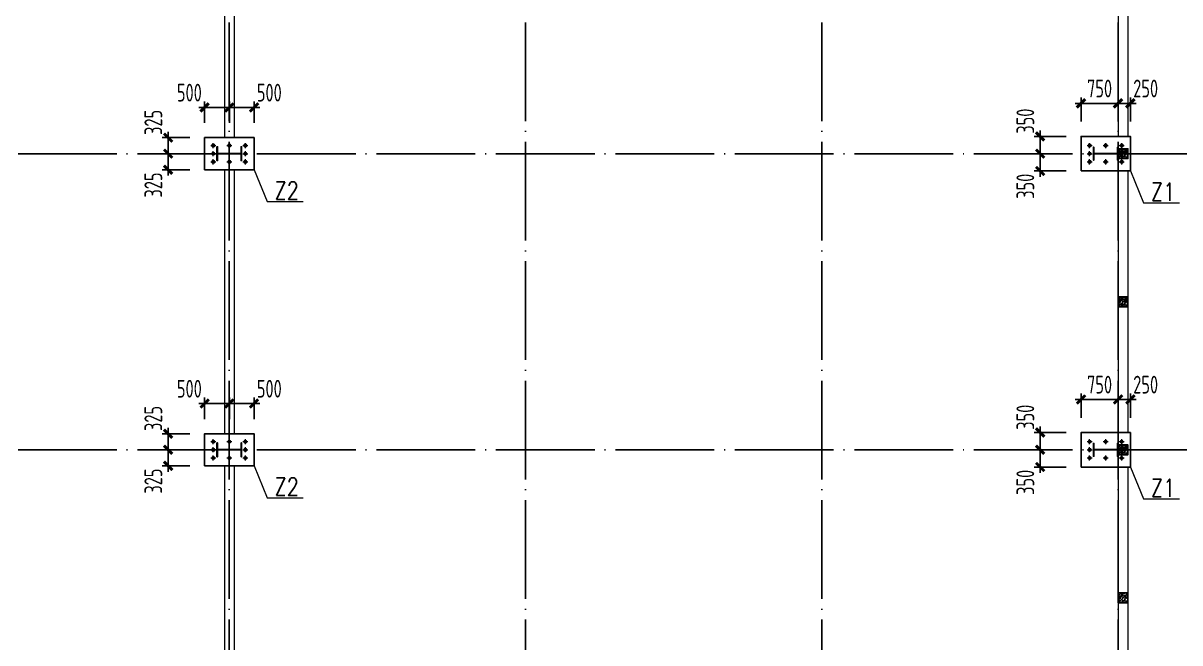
# Model space of a CAD drawing. Extents: x -1389621 to 57380, y -92505 to 283644.
# Drawn here: x -432118 to -408690, y 133154 to 145712 of the extents above; entities that cross this region are included whole.
import ezdxf
from ezdxf.enums import TextEntityAlignment as Align

# ---------------------------------------------------------------- set-up
doc = ezdxf.new("R2010")
doc.units = 0
doc.header["$LTSCALE"] = 100
doc.header["$MEASUREMENT"] = 0
doc.linetypes.add('CENTERX2', pattern=[101.6, 63.5, -12.7, 12.7, -12.7])
doc.linetypes.add('DOTE', pattern=[2.42, 2, -0.2, 0.02, -0.2])
doc.layers.get('0').update_dxf_attribs({"linetype": 'CONTINUOUS'})
doc.layers.get('Defpoints').update_dxf_attribs({"linetype": 'CONTINUOUS'})
for name, color, linetype in [('11000', 4, 'CONTINUOUS'), ('708', 2, 'CONTINUOUS'), ('DIM', 3, 'CONTINUOUS'), ('DOTE', 1, 'DOTE'), ('PUB_DIM', 3, 'CONTINUOUS'), ('基础', 41, 'CONTINUOUS'), ('柱子', 3, 'CONTINUOUS'), ('短柱', 2, 'CONTINUOUS')]:
    doc.layers.add(name, color=color, linetype=linetype)
for name, color, linetype, lineweight in [('HATCH', 254, 'CONTINUOUS', 0), ('PUB_TEXT', 7, 'CONTINUOUS', 15), ('轴线', 1, 'CENTERX2', 13)]:
    doc.layers.add(name, color=color, linetype=linetype, lineweight=lineweight)
doc.styles.add('hztxt', font='txt', dxfattribs={"width": 0.7, "height": 10, "bigfont": 'hztxt.shx'})
doc.styles.add('TSSD_Dimension', font='tssdeng.shx', dxfattribs={"width": 0.7, "bigfont": 'hztxt.shx'})
doc.dimstyles.new('TSSD_100_100', dxfattribs={"dimtxt": 300, "dimasz": 100, "dimexe": 100, "dimexo": 250, "dimgap": 100, "dimtad": 1, "dimdec": 0, "dimzin": 0, "dimdsep": 46, "dimtxsty": 'TSSD_Dimension', "dimblk": 'ARCHTICK', "dimblk1": 'ARCHTICK', "dimblk2": 'ARCHTICK', "dimcen": 0, "dimdle": 100, "dimclrt": 7, "dimadec": 0, "dimazin": 0, "dimtfac": 1, "dimtdec": 0, "dimtix": 1, "dimtmove": 2, "dimatfit": 3, "dimfxl": 0, "dimtolj": 1, "dimtzin": 0, "dimarcsym": 0})

# ---------------------------------------------------------------- blocks, each defined once
blk = doc.blocks.new('A$C79C65598')
at = {"layer": 'HATCH'}
h = blk.add_hatch(dxfattribs=at)
h.set_pattern_fill('ARMORED', color=256, scale=10, style=0)
h.set_pattern_definition([(50, (662996.94, 99026.137), (71.726018, -6.2752135), [7.5, -82.5]), (355, (662996.94, 99026.14), (-13.875133, 75.219213), [6, -66]), (100.4514, (663002.915, 99025.614), (57.850938, 68.943954), [6.374019, -70.114211]), (46.1842, (662996.94, 99046.14), (106.724105, -16.551901), [11.25, -123.75]), (96.6356, (663005.83, 99044.76), (93.46627, 97.411787), [9.561029, -105.1713]), (351.1842, (662996.94, 99046.14), (93.466195, 97.41186), [9, -99]), (21, (663006.94, 99041.137), (59.690705, -40.261889), [7.5, -82.5]), (326, (663006.94, 99041.14), (24.331533, 72.5150045), [6, -66]), (71.4514, (663011.91, 99037.78), (84.022263, 32.25305), [6.374019, -70.114211]), (37.5, (662996.938, 99026.137), (1.2159855, 33.2893854), [0, -65.2, 0, -67, 0, -66.25]), (7.5, (662996.938, 99026.137), (26.3069537, 39.4411712), [0, -38.2, 0, -63.7, 0, -25.25]), (327.5, (662974.638, 99026.137), (53.3822436, -2.2554872), [0, -25, 0, -78, 0, -103.5]), (317.5, (662964.64, 99026.137), (58.318617, 10.0104982), [0, -32.5, 0, -51.8, 0, -73.5]), (45, (662996.94, 99026.137), (-35.355339, 35.355339), [])])
h.paths.add_polyline_path([(35800, 66100), (36000, 66100), (36000, 66300), (35800, 66300)])
h = blk.add_hatch(dxfattribs=at)
h.set_pattern_fill('ARMORED', color=256, scale=10, style=0)
h.set_pattern_definition([(50, (662996.94, 96026.137), (71.726018, -6.2752135), [7.5, -82.5]), (355, (662996.94, 96026.14), (-13.875133, 75.219213), [6, -66]), (100.4514, (663002.915, 96025.614), (57.850938, 68.943954), [6.374019, -70.114211]), (46.1842, (662996.94, 96046.14), (106.724105, -16.551901), [11.25, -123.75]), (96.6356, (663005.83, 96044.76), (93.46627, 97.411787), [9.561029, -105.1713]), (351.1842, (662996.94, 96046.14), (93.466195, 97.41186), [9, -99]), (21, (663006.94, 96041.137), (59.690705, -40.261889), [7.5, -82.5]), (326, (663006.94, 96041.14), (24.331533, 72.5150045), [6, -66]), (71.4514, (663011.91, 96037.78), (84.022263, 32.25305), [6.374019, -70.114211]), (37.5, (662996.938, 96026.137), (1.2159855, 33.2893854), [0, -65.2, 0, -67, 0, -66.25]), (7.5, (662996.938, 96026.137), (26.3069537, 39.4411712), [0, -38.2, 0, -63.7, 0, -25.25]), (327.5, (662974.638, 96026.137), (53.3822436, -2.2554872), [0, -25, 0, -78, 0, -103.5]), (317.5, (662964.64, 96026.137), (58.318617, 10.0104982), [0, -32.5, 0, -51.8, 0, -73.5]), (45, (662996.94, 96026.137), (-35.355339, 35.355339), [])])
h.paths.add_polyline_path([(35800, 63100), (36000, 63100), (36000, 63300), (35800, 63300)])
h = blk.add_hatch(dxfattribs=at)
h.set_pattern_fill('ARMORED', color=256, scale=10, style=0)
h.set_pattern_definition([(50, (662996.94, 93026.137), (71.726018, -6.2752135), [7.5, -82.5]), (355, (662996.94, 93026.14), (-13.875133, 75.219213), [6, -66]), (100.4514, (663002.915, 93025.614), (57.850938, 68.943954), [6.374019, -70.114211]), (46.1842, (662996.94, 93046.14), (106.724105, -16.551901), [11.25, -123.75]), (96.6356, (663005.83, 93044.76), (93.46627, 97.411787), [9.561029, -105.1713]), (351.1842, (662996.94, 93046.14), (93.466195, 97.41186), [9, -99]), (21, (663006.94, 93041.137), (59.690705, -40.261889), [7.5, -82.5]), (326, (663006.94, 93041.14), (24.331533, 72.5150045), [6, -66]), (71.4514, (663011.91, 93037.78), (84.022263, 32.25305), [6.374019, -70.114211]), (37.5, (662996.938, 93026.137), (1.2159855, 33.2893854), [0, -65.2, 0, -67, 0, -66.25]), (7.5, (662996.938, 93026.137), (26.3069537, 39.4411712), [0, -38.2, 0, -63.7, 0, -25.25]), (327.5, (662974.638, 93026.137), (53.3822436, -2.2554872), [0, -25, 0, -78, 0, -103.5]), (317.5, (662964.64, 93026.137), (58.318617, 10.0104982), [0, -32.5, 0, -51.8, 0, -73.5]), (45, (662996.94, 93026.137), (-35.355339, 35.355339), [])])
h.paths.add_polyline_path([(35800, 60100), (36000, 60100), (36000, 60300), (35800, 60300)])
h = blk.add_hatch(dxfattribs=at)
h.set_pattern_fill('ARMORED', color=256, scale=10, style=0)
h.set_pattern_definition([(50, (662996.94, 90026.137), (71.726018, -6.2752135), [7.5, -82.5]), (355, (662996.94, 90026.14), (-13.875133, 75.219213), [6, -66]), (100.4514, (663002.915, 90025.614), (57.850938, 68.943954), [6.374019, -70.114211]), (46.1842, (662996.94, 90046.14), (106.724105, -16.551901), [11.25, -123.75]), (96.6356, (663005.83, 90044.76), (93.46627, 97.411787), [9.561029, -105.1713]), (351.1842, (662996.94, 90046.14), (93.466195, 97.41186), [9, -99]), (21, (663006.94, 90041.137), (59.690705, -40.261889), [7.5, -82.5]), (326, (663006.94, 90041.14), (24.331533, 72.5150045), [6, -66]), (71.4514, (663011.91, 90037.78), (84.022263, 32.25305), [6.374019, -70.114211]), (37.5, (662996.938, 90026.137), (1.2159855, 33.2893854), [0, -65.2, 0, -67, 0, -66.25]), (7.5, (662996.938, 90026.137), (26.3069537, 39.4411712), [0, -38.2, 0, -63.7, 0, -25.25]), (327.5, (662974.638, 90026.137), (53.3822436, -2.2554872), [0, -25, 0, -78, 0, -103.5]), (317.5, (662964.64, 90026.137), (58.318617, 10.0104982), [0, -32.5, 0, -51.8, 0, -73.5]), (45, (662996.94, 90026.137), (-35.355339, 35.355339), [])])
h.paths.add_polyline_path([(35800, 57100), (36000, 57100), (36000, 57300), (35800, 57300)])
at = {"layer": '708'}
for points in [[(35800, 66100), (36000, 66100), (36000, 66300), (35800, 66300)], [(35800, 63100), (36000, 63100), (36000, 63300), (35800, 63300)], [(35800, 60100), (36000, 60100), (36000, 60300), (35800, 60300)], [(35800, 57100), (36000, 57100), (36000, 57300), (35800, 57300)]]:
    blk.add_lwpolyline(points, close=True, dxfattribs=at)
blk = doc.blocks.new('_ArchTick')
at = {"color": 0, "linetype": 'ByBlock'}
blk.add_lwpolyline([(-0.71, -0.71, 0.5, 0.5, 0), (0.71, 0.71, 0.5, 0.5, 0)], format="xyseb", dxfattribs=at)
blk = doc.blocks.new('*D1946')
at = {"layer": 'Defpoints', "color": 0, "ltscale": 100}
for p in [(-410692, 137417), (-411520, 137067), (-410692, 137067)]:
    blk.add_point(p, dxfattribs=at)
at = {"layer": 'DIM', "color": 0, "lineweight": -2, "ltscale": 100}
for p, q in [((-411520, 137537), (-411520, 136947)), ((-410992, 137417), (-411640, 137417)), ((-410992, 137067), (-411640, 137067))]:
    blk.add_line(p, q, dxfattribs=at)
at = {"layer": 'DIM', "color": 0, "lineweight": -2, "ltscale": 100, "xscale": 120, "yscale": 120, "zscale": 120}
for p, rotation in [((-411520, 137417), 90), ((-411520, 137067), 270)]:
    blk.add_blockref('_ArchTick', p, dxfattribs=dict(at, rotation=rotation))
at = {"layer": 'DIM', "color": 7, "ltscale": 100, "insert": (-411820, 137726), "char_height": 360, "attachment_point": 5, "rotation": 90, "style": 'TSSD_Dimension'}
blk.add_mtext('\\A1;350', dxfattribs=at)
blk = doc.blocks.new('*D1947')
at = {"layer": 'Defpoints', "color": 0, "ltscale": 100}
for p in [(-409692, 138087), (-409942, 137417), (-409692, 137417)]:
    blk.add_point(p, dxfattribs=at)
at = {"layer": 'DIM', "color": 0, "lineweight": -2, "ltscale": 100}
for p, q in [((-410062, 138087), (-409572, 138087)), ((-409942, 137717), (-409942, 138207)), ((-409692, 137717), (-409692, 138207))]:
    blk.add_line(p, q, dxfattribs=at)
at = {"layer": 'DIM', "color": 0, "lineweight": -2, "ltscale": 100, "xscale": 120, "yscale": 120, "zscale": 120, "rotation": 180}
blk.add_blockref('_ArchTick', (-409942, 138087), dxfattribs=at)
at = {"layer": 'DIM', "color": 0, "lineweight": -2, "ltscale": 100, "xscale": 120, "yscale": 120, "zscale": 120}
blk.add_blockref('_ArchTick', (-409692, 138087), dxfattribs=at)
at = {"layer": 'DIM', "color": 7, "ltscale": 100, "insert": (-409383, 138387), "char_height": 360, "attachment_point": 5, "style": 'TSSD_Dimension'}
blk.add_mtext('\\A1;250', dxfattribs=at)
blk = doc.blocks.new('*D1948')
at = {"layer": 'Defpoints', "color": 0, "ltscale": 100}
for p in [(-409942, 138087), (-410692, 137417), (-409942, 137417)]:
    blk.add_point(p, dxfattribs=at)
at = {"layer": 'DIM', "color": 0, "lineweight": -2, "ltscale": 100}
for p, q in [((-410692, 138087), (-410812, 138087)), ((-410692, 137717), (-410692, 138207)), ((-410692, 138087), (-409942, 138087)), ((-409942, 137717), (-409942, 138207)), ((-409942, 138087), (-409822, 138087))]:
    blk.add_line(p, q, dxfattribs=at)
at = {"layer": 'DIM', "color": 0, "lineweight": -2, "ltscale": 100, "xscale": 120, "yscale": 120, "zscale": 120}
blk.add_blockref('_ArchTick', (-410692, 138087), dxfattribs=at)
at = {"layer": 'DIM', "color": 0, "lineweight": -2, "ltscale": 100, "xscale": 120, "yscale": 120, "zscale": 120, "rotation": 180}
blk.add_blockref('_ArchTick', (-409942, 138087), dxfattribs=at)
at = {"layer": 'DIM', "color": 7, "ltscale": 100, "insert": (-410317, 138387), "char_height": 360, "attachment_point": 5, "style": 'TSSD_Dimension'}
blk.add_mtext('\\A1;750', dxfattribs=at)
blk = doc.blocks.new('*D1949')
at = {"layer": 'Defpoints', "color": 0, "ltscale": 100}
for p in [(-410692, 137067), (-411520, 136717), (-410692, 136717)]:
    blk.add_point(p, dxfattribs=at)
at = {"layer": 'DIM', "color": 0, "lineweight": -2, "ltscale": 100}
for p, q in [((-410992, 137067), (-411640, 137067)), ((-411520, 137187), (-411520, 136597)), ((-410992, 136717), (-411640, 136717))]:
    blk.add_line(p, q, dxfattribs=at)
at = {"layer": 'DIM', "color": 0, "lineweight": -2, "ltscale": 100, "xscale": 120, "yscale": 120, "zscale": 120}
for p, rotation in [((-411520, 137067), 90), ((-411520, 136717), 270)]:
    blk.add_blockref('_ArchTick', p, dxfattribs=dict(at, rotation=rotation))
at = {"layer": 'DIM', "color": 7, "ltscale": 100, "insert": (-411820, 136407), "char_height": 360, "attachment_point": 5, "rotation": 90, "style": 'TSSD_Dimension'}
blk.add_mtext('\\A1;350', dxfattribs=at)
blk = doc.blocks.new('*D1950')
at = {"layer": 'Defpoints', "color": 0, "ltscale": 100}
for p in [(-410692, 143417), (-411520, 143067), (-410692, 143067)]:
    blk.add_point(p, dxfattribs=at)
at = {"layer": 'DIM', "color": 0, "lineweight": -2, "ltscale": 100}
for p, q in [((-410992, 143417), (-411640, 143417)), ((-411520, 143537), (-411520, 142947)), ((-410992, 143067), (-411640, 143067))]:
    blk.add_line(p, q, dxfattribs=at)
at = {"layer": 'DIM', "color": 0, "lineweight": -2, "ltscale": 100, "xscale": 120, "yscale": 120, "zscale": 120}
for p, rotation in [((-411520, 143417), 90), ((-411520, 143067), 270)]:
    blk.add_blockref('_ArchTick', p, dxfattribs=dict(at, rotation=rotation))
at = {"layer": 'DIM', "color": 7, "ltscale": 100, "insert": (-411820, 143726), "char_height": 360, "attachment_point": 5, "rotation": 90, "style": 'TSSD_Dimension'}
blk.add_mtext('\\A1;350', dxfattribs=at)
blk = doc.blocks.new('*D1951')
at = {"layer": 'Defpoints', "color": 0, "ltscale": 100}
for p in [(-409692, 144087), (-409942, 143417), (-409692, 143417)]:
    blk.add_point(p, dxfattribs=at)
at = {"layer": 'DIM', "color": 0, "lineweight": -2, "ltscale": 100}
for p, q in [((-410062, 144087), (-409572, 144087)), ((-409942, 143717), (-409942, 144207)), ((-409692, 143717), (-409692, 144207))]:
    blk.add_line(p, q, dxfattribs=at)
at = {"layer": 'DIM', "color": 0, "lineweight": -2, "ltscale": 100, "xscale": 120, "yscale": 120, "zscale": 120, "rotation": 180}
blk.add_blockref('_ArchTick', (-409942, 144087), dxfattribs=at)
at = {"layer": 'DIM', "color": 0, "lineweight": -2, "ltscale": 100, "xscale": 120, "yscale": 120, "zscale": 120}
blk.add_blockref('_ArchTick', (-409692, 144087), dxfattribs=at)
at = {"layer": 'DIM', "color": 7, "ltscale": 100, "insert": (-409383, 144387), "char_height": 360, "attachment_point": 5, "style": 'TSSD_Dimension'}
blk.add_mtext('\\A1;250', dxfattribs=at)
blk = doc.blocks.new('*D1952')
at = {"layer": 'Defpoints', "color": 0, "ltscale": 100}
for p in [(-409942, 144087), (-410692, 143417), (-409942, 143417)]:
    blk.add_point(p, dxfattribs=at)
at = {"layer": 'DIM', "color": 0, "lineweight": -2, "ltscale": 100}
for p, q in [((-410692, 144087), (-410812, 144087)), ((-410692, 143717), (-410692, 144207)), ((-410692, 144087), (-409942, 144087)), ((-409942, 143717), (-409942, 144207)), ((-409942, 144087), (-409822, 144087))]:
    blk.add_line(p, q, dxfattribs=at)
at = {"layer": 'DIM', "color": 0, "lineweight": -2, "ltscale": 100, "xscale": 120, "yscale": 120, "zscale": 120}
blk.add_blockref('_ArchTick', (-410692, 144087), dxfattribs=at)
at = {"layer": 'DIM', "color": 0, "lineweight": -2, "ltscale": 100, "xscale": 120, "yscale": 120, "zscale": 120, "rotation": 180}
blk.add_blockref('_ArchTick', (-409942, 144087), dxfattribs=at)
at = {"layer": 'DIM', "color": 7, "ltscale": 100, "insert": (-410317, 144387), "char_height": 360, "attachment_point": 5, "style": 'TSSD_Dimension'}
blk.add_mtext('\\A1;750', dxfattribs=at)
blk = doc.blocks.new('*D1953')
at = {"layer": 'Defpoints', "color": 0, "ltscale": 100}
for p in [(-410692, 143067), (-411520, 142717), (-410692, 142717)]:
    blk.add_point(p, dxfattribs=at)
at = {"layer": 'DIM', "color": 0, "lineweight": -2, "ltscale": 100}
for p, q in [((-411520, 143187), (-411520, 142597)), ((-410992, 143067), (-411640, 143067)), ((-410992, 142717), (-411640, 142717))]:
    blk.add_line(p, q, dxfattribs=at)
at = {"layer": 'DIM', "color": 0, "lineweight": -2, "ltscale": 100, "xscale": 120, "yscale": 120, "zscale": 120}
for p, rotation in [((-411520, 143067), 90), ((-411520, 142717), 270)]:
    blk.add_blockref('_ArchTick', p, dxfattribs=dict(at, rotation=rotation))
at = {"layer": 'DIM', "color": 7, "ltscale": 100, "insert": (-411820, 142407), "char_height": 360, "attachment_point": 5, "rotation": 90, "style": 'TSSD_Dimension'}
blk.add_mtext('\\A1;350', dxfattribs=at)
blk = doc.blocks.new('*D2002')
at = {"layer": 'Defpoints', "color": 0, "ltscale": 100}
for p in [(-429182, 137392), (-428442, 137392), (-428442, 137067)]:
    blk.add_point(p, dxfattribs=at)
at = {"layer": 'DIM', "color": 0, "lineweight": -2, "ltscale": 100}
for p, q in [((-428742, 137392), (-429302, 137392)), ((-429182, 136947), (-429182, 137512)), ((-428742, 137067), (-429302, 137067))]:
    blk.add_line(p, q, dxfattribs=at)
at = {"layer": 'DIM', "color": 0, "lineweight": -2, "ltscale": 100, "xscale": 120, "yscale": 120, "zscale": 120}
for p, rotation in [((-429182, 137392), 90), ((-429182, 137067), 270)]:
    blk.add_blockref('_ArchTick', p, dxfattribs=dict(at, rotation=rotation))
at = {"layer": 'DIM', "color": 7, "ltscale": 100, "insert": (-429482, 137701), "char_height": 360, "attachment_point": 5, "rotation": 90, "style": 'TSSD_Dimension'}
blk.add_mtext('\\A1;325', dxfattribs=at)
blk = doc.blocks.new('*D2003')
at = {"layer": 'Defpoints', "color": 0, "ltscale": 100}
for p in [(-427942, 138004), (-428442, 137390), (-427942, 137390)]:
    blk.add_point(p, dxfattribs=at)
at = {"layer": 'DIM', "color": 0, "lineweight": -2, "ltscale": 100}
for p, q in [((-428562, 138004), (-427822, 138004)), ((-428442, 137690), (-428442, 138124)), ((-427942, 137690), (-427942, 138124))]:
    blk.add_line(p, q, dxfattribs=at)
at = {"layer": 'DIM', "color": 0, "lineweight": -2, "ltscale": 100, "xscale": 120, "yscale": 120, "zscale": 120, "rotation": 180}
blk.add_blockref('_ArchTick', (-428442, 138004), dxfattribs=at)
at = {"layer": 'DIM', "color": 0, "lineweight": -2, "ltscale": 100, "xscale": 120, "yscale": 120, "zscale": 120}
blk.add_blockref('_ArchTick', (-427942, 138004), dxfattribs=at)
at = {"layer": 'DIM', "color": 7, "ltscale": 100, "insert": (-428752, 138304), "char_height": 360, "attachment_point": 5, "style": 'TSSD_Dimension'}
blk.add_mtext('\\A1;500', dxfattribs=at)
blk = doc.blocks.new('*D2004')
at = {"layer": 'Defpoints', "color": 0, "ltscale": 100}
for p in [(-429182, 137067), (-428442, 137067), (-428442, 136742)]:
    blk.add_point(p, dxfattribs=at)
at = {"layer": 'DIM', "color": 0, "lineweight": -2, "ltscale": 100}
for p, q in [((-428742, 137067), (-429302, 137067)), ((-429182, 136622), (-429182, 137187)), ((-428742, 136742), (-429302, 136742))]:
    blk.add_line(p, q, dxfattribs=at)
at = {"layer": 'DIM', "color": 0, "lineweight": -2, "ltscale": 100, "xscale": 120, "yscale": 120, "zscale": 120}
for p, rotation in [((-429182, 137067), 90), ((-429182, 136742), 270)]:
    blk.add_blockref('_ArchTick', p, dxfattribs=dict(at, rotation=rotation))
at = {"layer": 'DIM', "color": 7, "ltscale": 100, "insert": (-429482, 136432), "char_height": 360, "attachment_point": 5, "rotation": 90, "style": 'TSSD_Dimension'}
blk.add_mtext('\\A1;325', dxfattribs=at)
blk = doc.blocks.new('*D2005')
at = {"layer": 'Defpoints', "color": 0, "ltscale": 100}
for p in [(-427442, 138004), (-427942, 137390), (-427442, 137390)]:
    blk.add_point(p, dxfattribs=at)
at = {"layer": 'DIM', "color": 0, "lineweight": -2, "ltscale": 100}
for p, q in [((-428062, 138004), (-427322, 138004)), ((-427942, 137690), (-427942, 138124)), ((-427442, 137690), (-427442, 138124))]:
    blk.add_line(p, q, dxfattribs=at)
at = {"layer": 'DIM', "color": 0, "lineweight": -2, "ltscale": 100, "xscale": 120, "yscale": 120, "zscale": 120, "rotation": 180}
blk.add_blockref('_ArchTick', (-427942, 138004), dxfattribs=at)
at = {"layer": 'DIM', "color": 0, "lineweight": -2, "ltscale": 100, "xscale": 120, "yscale": 120, "zscale": 120}
blk.add_blockref('_ArchTick', (-427442, 138004), dxfattribs=at)
at = {"layer": 'DIM', "color": 7, "ltscale": 100, "insert": (-427133, 138304), "char_height": 360, "attachment_point": 5, "style": 'TSSD_Dimension'}
blk.add_mtext('\\A1;500', dxfattribs=at)
blk = doc.blocks.new('*D2006')
at = {"layer": 'Defpoints', "color": 0, "ltscale": 100}
for p in [(-429182, 143392), (-428442, 143392), (-428442, 143067)]:
    blk.add_point(p, dxfattribs=at)
at = {"layer": 'DIM', "color": 0, "lineweight": -2, "ltscale": 100}
for p, q in [((-428742, 143392), (-429302, 143392)), ((-429182, 142947), (-429182, 143512)), ((-428742, 143067), (-429302, 143067))]:
    blk.add_line(p, q, dxfattribs=at)
at = {"layer": 'DIM', "color": 0, "lineweight": -2, "ltscale": 100, "xscale": 120, "yscale": 120, "zscale": 120}
for p, rotation in [((-429182, 143392), 90), ((-429182, 143067), 270)]:
    blk.add_blockref('_ArchTick', p, dxfattribs=dict(at, rotation=rotation))
at = {"layer": 'DIM', "color": 7, "ltscale": 100, "insert": (-429482, 143701), "char_height": 360, "attachment_point": 5, "rotation": 90, "style": 'TSSD_Dimension'}
blk.add_mtext('\\A1;325', dxfattribs=at)
blk = doc.blocks.new('*D2007')
at = {"layer": 'Defpoints', "color": 0, "ltscale": 100}
for p in [(-427942, 144004), (-428442, 143390), (-427942, 143390)]:
    blk.add_point(p, dxfattribs=at)
at = {"layer": 'DIM', "color": 0, "lineweight": -2, "ltscale": 100}
for p, q in [((-428442, 143690), (-428442, 144124)), ((-427942, 143690), (-427942, 144124)), ((-428562, 144004), (-427822, 144004))]:
    blk.add_line(p, q, dxfattribs=at)
at = {"layer": 'DIM', "color": 0, "lineweight": -2, "ltscale": 100, "xscale": 120, "yscale": 120, "zscale": 120, "rotation": 180}
blk.add_blockref('_ArchTick', (-428442, 144004), dxfattribs=at)
at = {"layer": 'DIM', "color": 0, "lineweight": -2, "ltscale": 100, "xscale": 120, "yscale": 120, "zscale": 120}
blk.add_blockref('_ArchTick', (-427942, 144004), dxfattribs=at)
at = {"layer": 'DIM', "color": 7, "ltscale": 100, "insert": (-428752, 144304), "char_height": 360, "attachment_point": 5, "style": 'TSSD_Dimension'}
blk.add_mtext('\\A1;500', dxfattribs=at)
blk = doc.blocks.new('*D2008')
at = {"layer": 'Defpoints', "color": 0, "ltscale": 100}
for p in [(-429182, 143067), (-428442, 143067), (-428442, 142742)]:
    blk.add_point(p, dxfattribs=at)
at = {"layer": 'DIM', "color": 0, "lineweight": -2, "ltscale": 100}
for p, q in [((-429182, 142622), (-429182, 143187)), ((-428742, 143067), (-429302, 143067)), ((-428742, 142742), (-429302, 142742))]:
    blk.add_line(p, q, dxfattribs=at)
at = {"layer": 'DIM', "color": 0, "lineweight": -2, "ltscale": 100, "xscale": 120, "yscale": 120, "zscale": 120}
for p, rotation in [((-429182, 143067), 90), ((-429182, 142742), 270)]:
    blk.add_blockref('_ArchTick', p, dxfattribs=dict(at, rotation=rotation))
at = {"layer": 'DIM', "color": 7, "ltscale": 100, "insert": (-429482, 142432), "char_height": 360, "attachment_point": 5, "rotation": 90, "style": 'TSSD_Dimension'}
blk.add_mtext('\\A1;325', dxfattribs=at)
blk = doc.blocks.new('*D2009')
at = {"layer": 'Defpoints', "color": 0, "ltscale": 100}
for p in [(-427442, 144004), (-427942, 143390), (-427442, 143390)]:
    blk.add_point(p, dxfattribs=at)
at = {"layer": 'DIM', "color": 0, "lineweight": -2, "ltscale": 100}
for p, q in [((-427942, 143690), (-427942, 144124)), ((-427442, 143690), (-427442, 144124)), ((-428062, 144004), (-427322, 144004))]:
    blk.add_line(p, q, dxfattribs=at)
at = {"layer": 'DIM', "color": 0, "lineweight": -2, "ltscale": 100, "xscale": 120, "yscale": 120, "zscale": 120, "rotation": 180}
blk.add_blockref('_ArchTick', (-427942, 144004), dxfattribs=at)
at = {"layer": 'DIM', "color": 0, "lineweight": -2, "ltscale": 100, "xscale": 120, "yscale": 120, "zscale": 120}
blk.add_blockref('_ArchTick', (-427442, 144004), dxfattribs=at)
at = {"layer": 'DIM', "color": 7, "ltscale": 100, "insert": (-427133, 144304), "char_height": 360, "attachment_point": 5, "style": 'TSSD_Dimension'}
blk.add_mtext('\\A1;500', dxfattribs=at)

msp = doc.modelspace()

# ---------------------------------------------------------------- hatches: boundary and pattern name
h = msp.add_hatch(color=256)
edge = h.paths.add_edge_path()
edge.add_arc((-428267.342, 143231.574), 26, 0, 360)
h = msp.add_hatch(color=256)
edge = h.paths.add_edge_path()
edge.add_arc((-427942.342, 143231.574), 26, 0, 360)
h = msp.add_hatch(color=256)
edge = h.paths.add_edge_path()
edge.add_arc((-427617.342, 143231.574), 26, 0, 360)
h = msp.add_hatch(color=256)
edge = h.paths.add_edge_path()
edge.add_arc((-410517.342, 143231.574), 26, 0, 360)
h = msp.add_hatch(color=256)
edge = h.paths.add_edge_path()
edge.add_arc((-410192.342, 143231.574), 26, 0, 360)
h = msp.add_hatch(color=256)
edge = h.paths.add_edge_path()
edge.add_arc((-409867.342, 143231.574), 26, 0, 360)
h = msp.add_hatch(color=256)
edge = h.paths.add_edge_path()
edge.add_arc((-428267.342, 143066.574), 26, 0, 360)
h = msp.add_hatch(color=256)
edge = h.paths.add_edge_path()
edge.add_arc((-428267.342, 142901.574), 26, 0, 360)
h = msp.add_hatch(color=256)
edge = h.paths.add_edge_path()
edge.add_arc((-427942.342, 142901.574), 26, 0, 360)
h = msp.add_hatch(color=256)
edge = h.paths.add_edge_path()
edge.add_arc((-427617.342, 143066.574), 26, 0, 360)
h = msp.add_hatch(color=256)
edge = h.paths.add_edge_path()
edge.add_arc((-427617.342, 142901.574), 26, 0, 360)
h = msp.add_hatch(color=256)
edge = h.paths.add_edge_path()
edge.add_arc((-410517.342, 143066.574), 26, 0, 360)
h = msp.add_hatch(color=256)
edge = h.paths.add_edge_path()
edge.add_arc((-410517.342, 142901.574), 26, 0, 360)
h = msp.add_hatch(color=256)
edge = h.paths.add_edge_path()
edge.add_arc((-410192.342, 142901.574), 26, 0, 360)
h = msp.add_hatch(color=256)
edge = h.paths.add_edge_path()
edge.add_arc((-409867.342, 143066.574), 26, 0, 360)
h = msp.add_hatch(color=256)
edge = h.paths.add_edge_path()
edge.add_arc((-409867.342, 142901.574), 26, 0, 360)
h = msp.add_hatch(color=256)
edge = h.paths.add_edge_path()
edge.add_arc((-428267.342, 137231.574), 26, 0, 360)
h = msp.add_hatch(color=256)
edge = h.paths.add_edge_path()
edge.add_arc((-428267.342, 137066.574), 26, 0, 360)
h = msp.add_hatch(color=256)
edge = h.paths.add_edge_path()
edge.add_arc((-427942.342, 137231.574), 26, 0, 360)
h = msp.add_hatch(color=256)
edge = h.paths.add_edge_path()
edge.add_arc((-427617.342, 137231.574), 26, 0, 360)
h = msp.add_hatch(color=256)
edge = h.paths.add_edge_path()
edge.add_arc((-427617.342, 137066.574), 26, 0, 360)
h = msp.add_hatch(color=256)
edge = h.paths.add_edge_path()
edge.add_arc((-410517.342, 137231.574), 26, 0, 360)
h = msp.add_hatch(color=256)
edge = h.paths.add_edge_path()
edge.add_arc((-410517.342, 137066.574), 26, 0, 360)
h = msp.add_hatch(color=256)
edge = h.paths.add_edge_path()
edge.add_arc((-410192.342, 137231.574), 26, 0, 360)
h = msp.add_hatch(color=256)
edge = h.paths.add_edge_path()
edge.add_arc((-409867.342, 137231.574), 26, 0, 360)
h = msp.add_hatch(color=256)
edge = h.paths.add_edge_path()
edge.add_arc((-409867.342, 137066.574), 26, 0, 360)
h = msp.add_hatch(color=256)
edge = h.paths.add_edge_path()
edge.add_arc((-428267.342, 136901.574), 26, 0, 360)
h = msp.add_hatch(color=256)
edge = h.paths.add_edge_path()
edge.add_arc((-427942.342, 136901.574), 26, 0, 360)
h = msp.add_hatch(color=256)
edge = h.paths.add_edge_path()
edge.add_arc((-427617.342, 136901.574), 26, 0, 360)
h = msp.add_hatch(color=256)
edge = h.paths.add_edge_path()
edge.add_arc((-410517.342, 136901.574), 26, 0, 360)
h = msp.add_hatch(color=256)
edge = h.paths.add_edge_path()
edge.add_arc((-410192.342, 136901.574), 26, 0, 360)
h = msp.add_hatch(color=256)
edge = h.paths.add_edge_path()
edge.add_arc((-409867.342, 136901.574), 26, 0, 360)

# ---------------------------------------------------------------- linework, layer by layer
at = {"layer": '11000'}
for centre in [(-428267.342, 143231.574), (-427942.342, 143231.574), (-427617.342, 143231.574), (-410517.342, 143231.574), (-410192.342, 143231.574), (-409867.342, 143231.574), (-428267.342, 143066.574), (-428267.342, 142901.574), (-427942.342, 142901.574), (-427617.342, 143066.574), (-427617.342, 142901.574), (-410517.342, 143066.574), (-410517.342, 142901.574), (-410192.342, 142901.574), (-409867.342, 143066.574), (-409867.342, 142901.574), (-428267.342, 137231.574), (-428267.342, 137066.574), (-427942.342, 137231.574), (-427617.342, 137231.574), (-427617.342, 137066.574), (-410517.342, 137231.574), (-410517.342, 137066.574), (-410192.342, 137231.574), (-409867.342, 137231.574), (-409867.342, 137066.574), (-428267.342, 136901.574), (-427942.342, 136901.574), (-427617.342, 136901.574), (-410517.342, 136901.574), (-410192.342, 136901.574), (-409867.342, 136901.574)]:
    msp.add_circle(centre, 26, dxfattribs=at)
at = {"layer": 'DOTE', "linetype": 'DOTE', "ltscale": 10}
for p, q in [((-427942.342, 150566.574), (-427942.342, 75566.574)), ((-421942.342, 150566.574), (-421942.342, 75566.574)), ((-415942.342, 150566.574), (-415942.342, 75566.574)), ((-409942.342, 150566.574), (-409942.342, 75566.574)), ((-408442.342, 143066.574), (-449864.339, 143066.574)), ((-408442.342, 137066.574), (-449864.339, 137066.574))]:
    msp.add_line(p, q, dxfattribs=at)
at = {"layer": 'HATCH', "ltscale": 100}
for p, q in [((-428042.342, 148566.574), (-428042.342, 143391.574)), ((-427842.342, 148566.574), (-427842.342, 143391.574)), ((-409942.342, 148566.574), (-409942.342, 143416.574)), ((-409742.342, 148566.574), (-409742.342, 143416.574)), ((-428042.342, 142741.574), (-428042.342, 137391.574)), ((-427842.342, 142741.574), (-427842.342, 137391.574)), ((-409942.342, 142716.574), (-409942.342, 137416.574)), ((-409742.342, 142716.574), (-409742.342, 137416.574)), ((-428042.342, 136741.574), (-428042.342, 131391.574)), ((-427842.342, 136741.574), (-427842.342, 131391.574)), ((-409942.342, 136716.574), (-409942.342, 131416.574)), ((-409742.342, 136716.574), (-409742.342, 131416.574))]:
    msp.add_line(p, q, dxfattribs=at)
at = {"layer": 'PUB_TEXT'}
for p, q in [((-427442.342, 142741.574), (-427178.223, 142096.373)), ((-409692.342, 142716.574), (-409428.223, 142071.373)), ((-427178.223, 142096.373), (-426447.867, 142096.373)), ((-409428.223, 142071.373), (-408697.867, 142071.373)), ((-427442.342, 136741.574), (-427178.223, 136096.373)), ((-409692.342, 136716.574), (-409428.223, 136071.373)), ((-427178.223, 136096.373), (-426447.867, 136096.373)), ((-409428.223, 136071.373), (-408697.867, 136071.373))]:
    msp.add_line(p, q, dxfattribs=at)
at = {"layer": '柱子', "ltscale": 100}
for points in [[(-428180.342, 143062.574), (-428180.342, 142926.574), (-428192.342, 142926.574), (-428192.342, 143206.574), (-428180.342, 143206.574), (-428180.342, 143070.574), (-427704.342, 143070.574), (-427704.342, 143206.574), (-427692.342, 143206.574), (-427692.342, 142926.574), (-427704.342, 142926.574), (-427704.342, 143062.574)], [(-410430.342, 143062.574), (-410430.342, 142936.574), (-410442.342, 142936.574), (-410442.342, 143196.574), (-410430.342, 143196.574), (-410430.342, 143070.574), (-409954.342, 143070.574), (-409954.342, 143196.574), (-409942.342, 143196.574), (-409942.342, 142936.574), (-409954.342, 142936.574), (-409954.342, 143062.574)], [(-428180.342, 137062.574), (-428180.342, 136926.574), (-428192.342, 136926.574), (-428192.342, 137206.574), (-428180.342, 137206.574), (-428180.342, 137070.574), (-427704.342, 137070.574), (-427704.342, 137206.574), (-427692.342, 137206.574), (-427692.342, 136926.574), (-427704.342, 136926.574), (-427704.342, 137062.574)], [(-410430.342, 137062.574), (-410430.342, 136936.574), (-410442.342, 136936.574), (-410442.342, 137196.574), (-410430.342, 137196.574), (-410430.342, 137070.574), (-409954.342, 137070.574), (-409954.342, 137196.574), (-409942.342, 137196.574), (-409942.342, 136936.574), (-409954.342, 136936.574), (-409954.342, 137062.574)]]:
    msp.add_lwpolyline(points, close=True, dxfattribs=at)
at = {"layer": '短柱', "ltscale": 100}
for points in [[(-428442.342, 142741.574), (-428442.342, 143391.574), (-427442.342, 143391.574), (-427442.342, 142741.574)], [(-410692.342, 142716.574), (-410692.342, 143416.574), (-409692.342, 143416.574), (-409692.342, 142716.574)], [(-428442.342, 136741.574), (-428442.342, 137391.574), (-427442.342, 137391.574), (-427442.342, 136741.574)], [(-410692.342, 136716.574), (-410692.342, 137416.574), (-409692.342, 137416.574), (-409692.342, 136716.574)]]:
    msp.add_lwpolyline(points, close=True, dxfattribs=at)
at = {"layer": '轴线'}
for p, q in [((-428318.342, 143231.574), (-428216.342, 143231.574)), ((-428267.342, 143180.574), (-428267.342, 143282.574)), ((-427993.342, 143231.574), (-427891.342, 143231.574)), ((-427942.342, 143180.574), (-427942.342, 143282.574)), ((-427668.342, 143231.574), (-427566.342, 143231.574)), ((-427617.342, 143180.574), (-427617.342, 143282.574)), ((-410568.342, 143231.574), (-410466.342, 143231.574)), ((-410517.342, 143180.574), (-410517.342, 143282.574)), ((-410243.342, 143231.574), (-410141.342, 143231.574)), ((-410192.342, 143180.574), (-410192.342, 143282.574)), ((-409918.342, 143231.574), (-409816.342, 143231.574)), ((-409867.342, 143180.574), (-409867.342, 143282.574)), ((-428318.342, 143066.574), (-428216.342, 143066.574)), ((-428267.342, 143015.574), (-428267.342, 143117.574)), ((-428267.342, 142850.574), (-428267.342, 142952.574)), ((-427942.342, 142850.574), (-427942.342, 142952.574)), ((-427668.342, 143066.574), (-427566.342, 143066.574)), ((-427617.342, 143015.574), (-427617.342, 143117.574)), ((-427617.342, 142850.574), (-427617.342, 142952.574)), ((-410568.342, 143066.574), (-410466.342, 143066.574)), ((-410517.342, 143015.574), (-410517.342, 143117.574)), ((-410517.342, 142850.574), (-410517.342, 142952.574)), ((-410192.342, 142850.574), (-410192.342, 142952.574)), ((-409918.342, 143066.574), (-409816.342, 143066.574)), ((-409867.342, 143015.574), (-409867.342, 143117.574)), ((-409867.342, 142850.574), (-409867.342, 142952.574)), ((-428318.342, 142901.574), (-428216.342, 142901.574)), ((-427993.342, 142901.574), (-427891.342, 142901.574)), ((-427668.342, 142901.574), (-427566.342, 142901.574)), ((-410568.342, 142901.574), (-410466.342, 142901.574)), ((-410243.342, 142901.574), (-410141.342, 142901.574)), ((-409918.342, 142901.574), (-409816.342, 142901.574)), ((-428318.342, 137231.574), (-428216.342, 137231.574)), ((-428318.342, 137066.574), (-428216.342, 137066.574)), ((-428267.342, 137180.574), (-428267.342, 137282.574)), ((-428267.342, 137015.574), (-428267.342, 137117.574)), ((-427993.342, 137231.574), (-427891.342, 137231.574)), ((-427942.342, 137180.574), (-427942.342, 137282.574)), ((-427668.342, 137231.574), (-427566.342, 137231.574)), ((-427668.342, 137066.574), (-427566.342, 137066.574)), ((-427617.342, 137180.574), (-427617.342, 137282.574)), ((-427617.342, 137015.574), (-427617.342, 137117.574)), ((-410568.342, 137231.574), (-410466.342, 137231.574)), ((-410568.342, 137066.574), (-410466.342, 137066.574)), ((-410517.342, 137180.574), (-410517.342, 137282.574)), ((-410517.342, 137015.574), (-410517.342, 137117.574)), ((-410243.342, 137231.574), (-410141.342, 137231.574)), ((-410192.342, 137180.574), (-410192.342, 137282.574)), ((-409918.342, 137231.574), (-409816.342, 137231.574)), ((-409918.342, 137066.574), (-409816.342, 137066.574)), ((-409867.342, 137180.574), (-409867.342, 137282.574)), ((-409867.342, 137015.574), (-409867.342, 137117.574)), ((-428318.342, 136901.574), (-428216.342, 136901.574)), ((-428267.342, 136850.574), (-428267.342, 136952.574)), ((-427993.342, 136901.574), (-427891.342, 136901.574)), ((-427942.342, 136850.574), (-427942.342, 136952.574)), ((-427668.342, 136901.574), (-427566.342, 136901.574)), ((-427617.342, 136850.574), (-427617.342, 136952.574)), ((-410568.342, 136901.574), (-410466.342, 136901.574)), ((-410517.342, 136850.574), (-410517.342, 136952.574)), ((-410243.342, 136901.574), (-410141.342, 136901.574)), ((-410192.342, 136850.574), (-410192.342, 136952.574)), ((-409918.342, 136901.574), (-409816.342, 136901.574)), ((-409867.342, 136850.574), (-409867.342, 136952.574))]:
    msp.add_line(p, q, dxfattribs=at)

# ---------------------------------------------------------------- block references
at = {"layer": '基础', "ltscale": 100}
msp.add_blockref('A$C79C65598', (-445742.341, 76866.574), dxfattribs=at)

# ---------------------------------------------------------------- texts
at = {"layer": 'PUB_DIM', "color": 7, "linetype": 'Continuous', "style": 'hztxt', "width": 0.8}
for s, p in [('Z2', (-426779.813, 142319.327)), ('Z1', (-409029.813, 142294.327)), ('Z2', (-426779.813, 136319.327)), ('Z1', (-409029.813, 136294.327))]:
    msp.add_text(s, height=360, dxfattribs=at).set_placement(p, align=Align.MIDDLE)

# ---------------------------------------------------------------- dimensions: what is measured, and where the dimension line sits
at = {"layer": 'DIM', "ltscale": 100}
for base, p1, p2, picture, middle in [((-409942.342, 144087.13), (-410692.342, 143416.574), (-409942.342, 143416.574), '*D1952', (-410317.342, 144387.13)), ((-409942.342, 138087.13), (-410692.342, 137416.574), (-409942.342, 137416.574), '*D1948', (-410317.342, 138387.13))]:
    dim = msp.add_linear_dim(base=base, p1=p1, p2=p2, dimstyle='TSSD_100_100', override={"dimscale": 1.2}, dxfattribs=at)
    dim.commit()
    dim.dimension.update_dxf_attribs({"geometry": picture, "text_midpoint": middle})
for base, p1, p2, picture, middle in [((-409692.342, 144087.13), (-409942.342, 143416.574), (-409692.342, 143416.574), '*D1951', (-409382.649, 144387.13)), ((-427942.342, 144004.087), (-428442.342, 143389.805), (-427942.342, 143389.805), '*D2007', (-428752.034, 144304.087)), ((-427442.342, 144004.087), (-427942.342, 143389.805), (-427442.342, 143389.805), '*D2009', (-427132.649, 144304.087)), ((-427942.342, 138004.087), (-428442.342, 137389.805), (-427942.342, 137389.805), '*D2003', (-428752.034, 138304.087)), ((-427442.342, 138004.087), (-427942.342, 137389.805), (-427442.342, 137389.805), '*D2005', (-427132.649, 138304.087)), ((-409692.342, 138087.13), (-409942.342, 137416.574), (-409692.342, 137416.574), '*D1947', (-409382.649, 138387.13))]:
    dim = msp.add_linear_dim(base=base, p1=p1, p2=p2, dimstyle='TSSD_100_100', override={"dimscale": 1.2}, dxfattribs=at)
    dim.commit()
    dim.dimension.update_dxf_attribs({"geometry": picture, "text_midpoint": middle, "dimtype": 160})
for base, p1, p2, picture, middle in [((-429182.02, 143391.574), (-428442.342, 143066.574), (-428442.342, 143391.574), '*D2006', (-429482.02, 143701.266)), ((-411519.727, 143066.574), (-410692.342, 143416.574), (-410692.342, 143066.574), '*D1950', (-411819.727, 143726.266)), ((-429182.02, 143066.574), (-428442.342, 142741.574), (-428442.342, 143066.574), '*D2008', (-429482.02, 142431.881)), ((-411519.727, 142716.574), (-410692.342, 143066.574), (-410692.342, 142716.574), '*D1953', (-411819.727, 142406.881)), ((-429182.02, 137391.574), (-428442.342, 137066.574), (-428442.342, 137391.574), '*D2002', (-429482.02, 137701.266)), ((-411519.727, 137066.574), (-410692.342, 137416.574), (-410692.342, 137066.574), '*D1946', (-411819.727, 137726.266)), ((-429182.02, 137066.574), (-428442.342, 136741.574), (-428442.342, 137066.574), '*D2004', (-429482.02, 136431.881)), ((-411519.727, 136716.574), (-410692.342, 137066.574), (-410692.342, 136716.574), '*D1949', (-411819.727, 136406.881))]:
    dim = msp.add_linear_dim(base=base, p1=p1, p2=p2, angle=90, dimstyle='TSSD_100_100', override={"dimscale": 1.2}, dxfattribs=at)
    dim.commit()
    dim.dimension.update_dxf_attribs({"geometry": picture, "text_midpoint": middle, "dimtype": 160})

doc.saveas('drawing.dxf')
